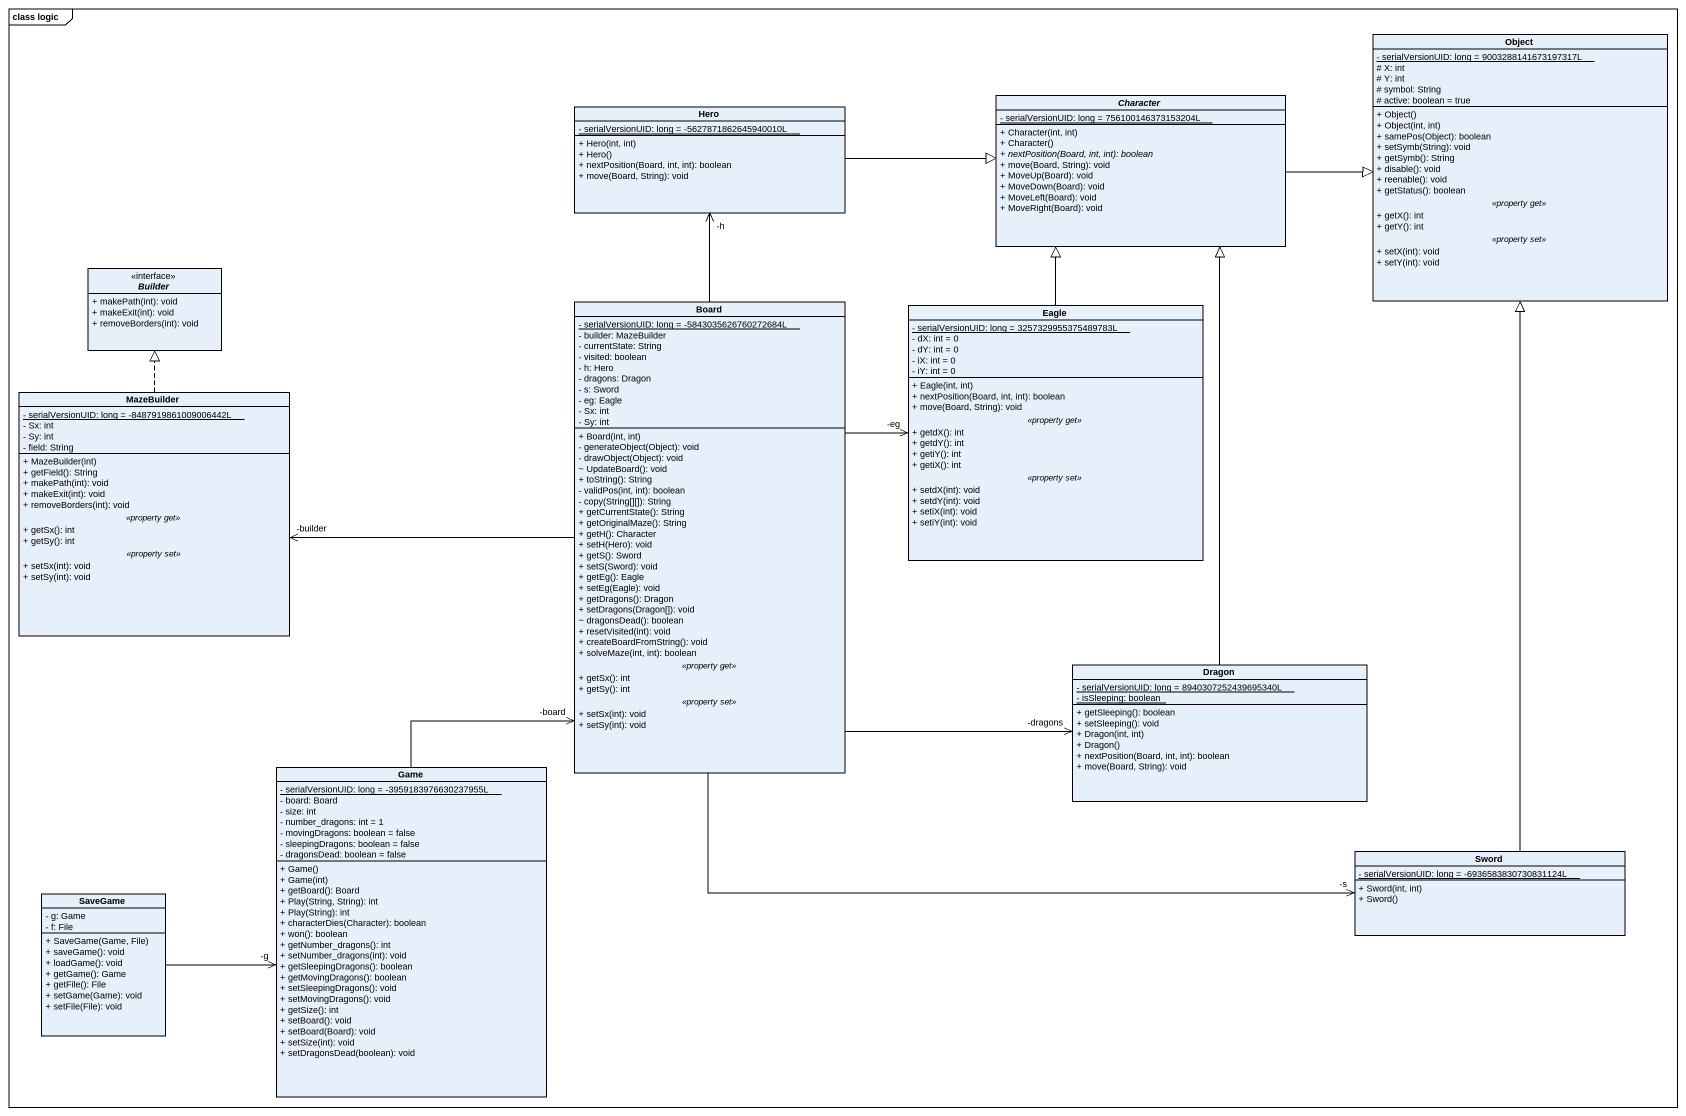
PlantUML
@startuml
mainframe class logic
hide circle
hide empty members
skinparam classAttributeIconSize 0
class "Object" as Object_ {
  {static} - serialVersionUID: long = 9003288141673197317L
  # X: int
  # Y: int
  # symbol: String
  # active: boolean = true
  --
  + Object()
  + Object(int, int)
  + samePos(Object): boolean
  + setSymb(String): void
  + getSymb(): String
  + disable(): void
  + reenable(): void
  + getStatus(): boolean
  .. <<property get>> ..
  + getX(): int
  + getY(): int
  .. <<property set>> ..
  + setX(int): void
  + setY(int): void
}
class Hero {
  {static} - serialVersionUID: long = -5627871862645940010L
  + Hero(int, int)
  + Hero()
  + nextPosition(Board, int, int): boolean
  + move(Board, String): void
}
abstract class Character {
  {static} - serialVersionUID: long = 756100146373153204L
  + Character(int, int)
  + Character()
  {abstract} + nextPosition(Board, int, int): boolean
  + move(Board, String): void
  + MoveUp(Board): void
  + MoveDown(Board): void
  + MoveLeft(Board): void
  + MoveRight(Board): void
}
interface Builder <<interface>> {
  + makePath(int): void
  + makeExit(int): void
  + removeBorders(int): void
}
class Board {
  {static} - serialVersionUID: long = -5843035626760272684L
  - builder: MazeBuilder
  - currentState: String
  - visited: boolean
  - h: Hero
  - dragons: Dragon
  - s: Sword
  - eg: Eagle
  - Sx: int
  - Sy: int
  --
  + Board(int, int)
  - generateObject(Object): void
  - drawObject(Object): void
  ~ UpdateBoard(): void
  + toString(): String
  - validPos(int, int): boolean
  - copy(String[][]): String
  + getCurrentState(): String
  + getOriginalMaze(): String
  + getH(): Character
  + setH(Hero): void
  + getS(): Sword
  + setS(Sword): void
  + getEg(): Eagle
  + setEg(Eagle): void
  + getDragons(): Dragon
  + setDragons(Dragon[]): void
  ~ dragonsDead(): boolean
  + resetVisited(int): void
  + createBoardFromString(): void
  + solveMaze(int, int): boolean
  .. <<property get>> ..
  + getSx(): int
  + getSy(): int
  .. <<property set>> ..
  + setSx(int): void
  + setSy(int): void
}
class Eagle {
  {static} - serialVersionUID: long = 3257329955375489783L
  - dX: int = 0
  - dY: int = 0
  - iX: int = 0
  - iY: int = 0
  --
  + Eagle(int, int)
  + nextPosition(Board, int, int): boolean
  + move(Board, String): void
  .. <<property get>> ..
  + getdX(): int
  + getdY(): int
  + getiY(): int
  + getiX(): int
  .. <<property set>> ..
  + setdX(int): void
  + setdY(int): void
  + setiX(int): void
  + setiY(int): void
}
class MazeBuilder {
  {static} - serialVersionUID: long = -8487919861009006442L
  - Sx: int
  - Sy: int
  - field: String
  --
  + MazeBuilder(int)
  + getField(): String
  + makePath(int): void
  + makeExit(int): void
  + removeBorders(int): void
  .. <<property get>> ..
  + getSx(): int
  + getSy(): int
  .. <<property set>> ..
  + setSx(int): void
  + setSy(int): void
}
class Dragon {
  {static} - serialVersionUID: long = 8940307252439695340L
  {static} - isSleeping: boolean
  + getSleeping(): boolean
  + setSleeping(): void
  + Dragon(int, int)
  + Dragon()
  + nextPosition(Board, int, int): boolean
  + move(Board, String): void
}
class Game {
  {static} - serialVersionUID: long = -3959183976630237955L
  - board: Board
  - size: int
  - number_dragons: int = 1
  - movingDragons: boolean = false
  - sleepingDragons: boolean = false
  - dragonsDead: boolean = false
  + Game()
  + Game(int)
  + getBoard(): Board
  + Play(String, String): int
  + Play(String): int
  + characterDies(Character): boolean
  + won(): boolean
  + getNumber_dragons(): int
  + setNumber_dragons(int): void
  + getSleepingDragons(): boolean
  + getMovingDragons(): boolean
  + setSleepingDragons(): void
  + setMovingDragons(): void
  + getSize(): int
  + setBoard(): void
  + setBoard(Board): void
  + setSize(int): void
  + setDragonsDead(boolean): void
}
class Sword {
  {static} - serialVersionUID: long = -6936583830730831124L
  + Sword(int, int)
  + Sword()
}
class SaveGame {
  - g: Game
  - f: File
  + SaveGame(Game, File)
  + saveGame(): void
  + loadGame(): void
  + getGame(): Game
  + getFile(): File
  + setGame(Game): void
  + setFile(File): void
}
Hero -right-|> Character
Character -right-|> Object_
Board -up-> "-h" Hero
Board -right-> "-eg" Eagle
Board -left-> "-builder" MazeBuilder
Board -right-> "-dragons" Dragon
Board -right-> "-s" Sword
Eagle -up-|> Character
MazeBuilder .up.|> Builder
Dragon -up-|> Character
Game -up-> "-board" Board
Sword -up-|> Object_
SaveGame -right-> "-g" Game
@enduml
